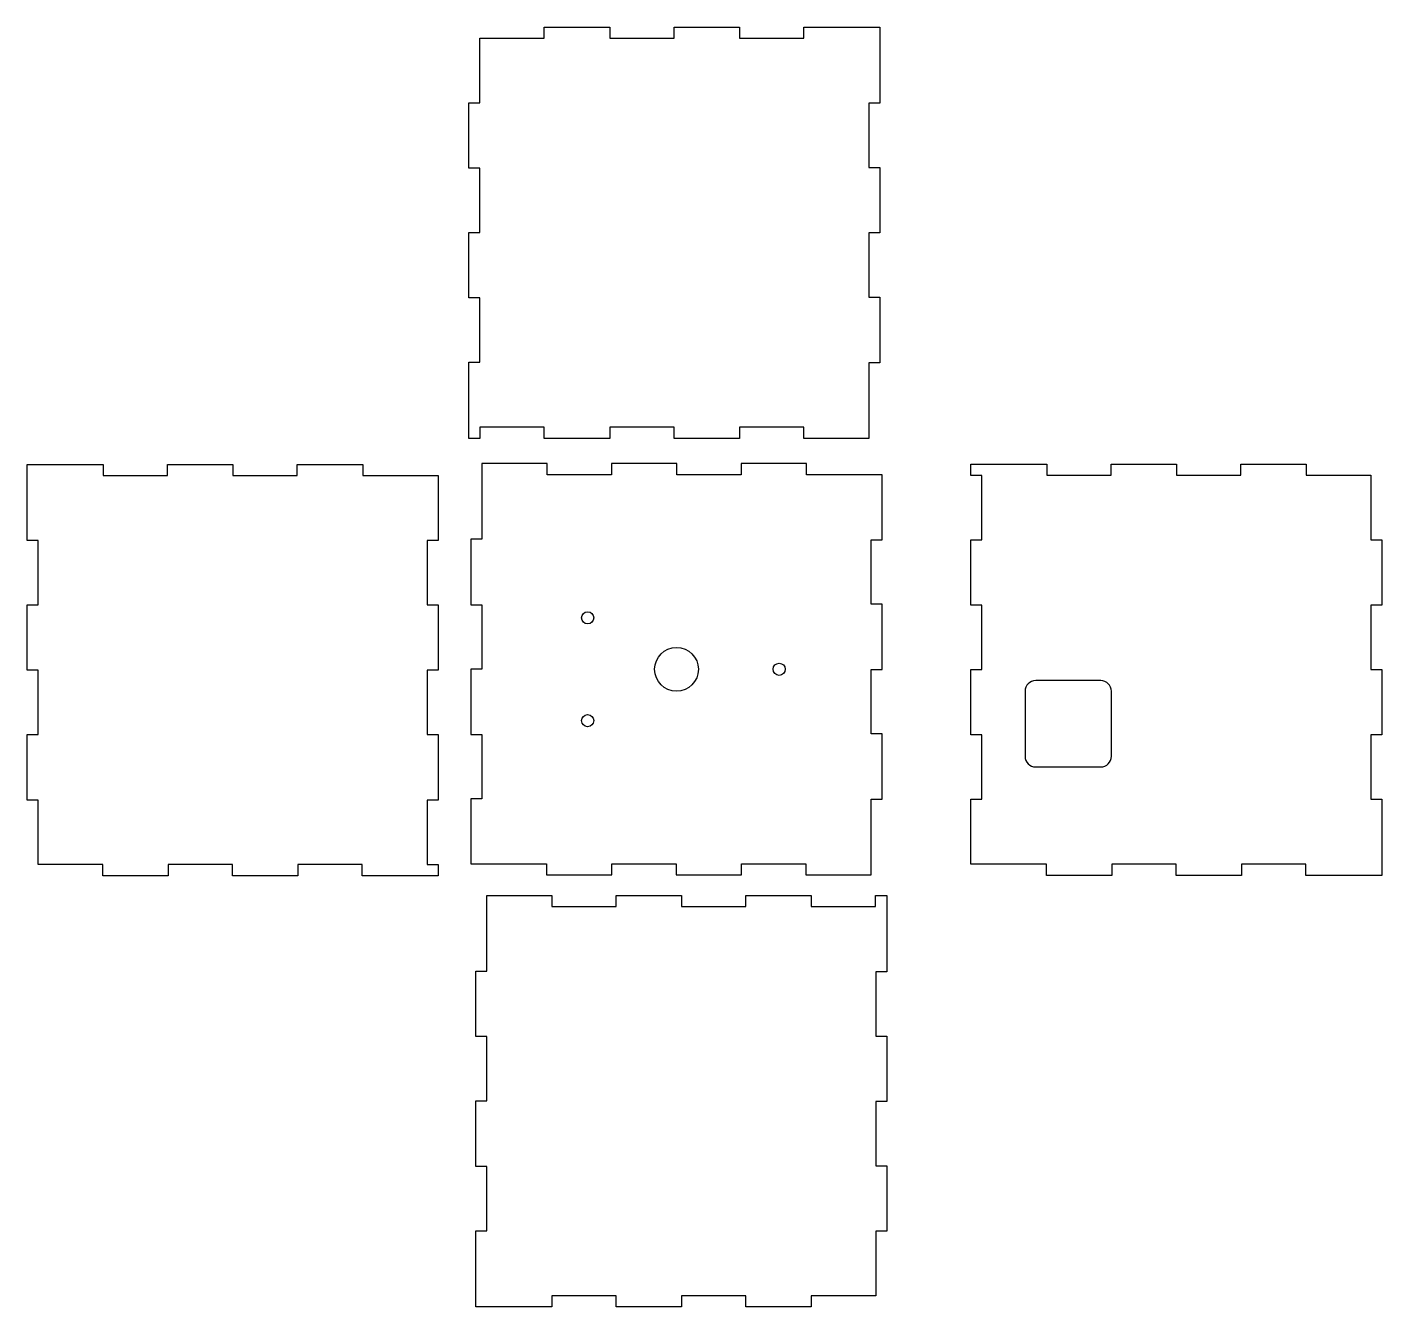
# Model space of a CAD drawing. Header units: inches. Extents: x 6 to 21.7, y -5 to 9.8.
import ezdxf

# ---------------------------------------------------------------- set-up
doc = ezdxf.new("R2010")
doc.units = ezdxf.units.IN
doc.header["$MEASUREMENT"] = 0
doc.layers.add('Default', color=18, linetype='Continuous', true_color=0x000000)
doc.layers.add('Make2D$visible$lines', color=18, linetype='Continuous', true_color=0x000000)

msp = doc.modelspace()

# ---------------------------------------------------------------- linework, layer by layer
at = {"layer": 'Default'}
for p, q in [((12.018, 9.673), (12.018, 9.801)), ((12.018, 9.801), (12.774, 9.801)), ((12.774, 9.801), (12.774, 9.673)), ((13.518, 9.673), (13.518, 9.801)), ((13.518, 9.801), (14.274, 9.801)), ((14.274, 9.801), (14.274, 9.673)), ((15.018, 9.673), (15.018, 9.801)), ((15.018, 9.801), (15.899, 9.801)), ((15.899, 9.801), (15.899, 8.92)), ((11.271, 8.926), (11.271, 9.673)), ((11.271, 9.673), (12.018, 9.673)), ((12.774, 9.673), (13.518, 9.673)), ((14.274, 9.673), (15.018, 9.673)), ((11.143, 8.17), (11.143, 8.926)), ((11.143, 8.926), (11.271, 8.926)), ((15.899, 8.92), (15.771, 8.92)), ((15.771, 8.92), (15.771, 8.176)), ((11.271, 8.17), (11.143, 8.17)), ((11.271, 7.426), (11.271, 8.17)), ((15.771, 8.176), (15.899, 8.176)), ((15.899, 8.176), (15.899, 7.42)), ((11.143, 6.67), (11.143, 7.426)), ((11.143, 7.426), (11.271, 7.426)), ((15.899, 7.42), (15.771, 7.42)), ((15.771, 7.42), (15.771, 6.676)), ((11.271, 6.67), (11.143, 6.67)), ((11.271, 5.926), (11.271, 6.67)), ((15.771, 6.676), (15.899, 6.676)), ((15.899, 6.676), (15.899, 5.92)), ((11.143, 5.045), (11.143, 5.926)), ((11.143, 5.926), (11.271, 5.926)), ((15.899, 5.92), (15.771, 5.92)), ((15.771, 5.92), (15.771, 5.045)), ((12.018, 5.173), (11.274, 5.173)), ((11.274, 5.173), (11.274, 5.045)), ((12.018, 5.045), (12.018, 5.173)), ((13.518, 5.173), (12.774, 5.173)), ((12.774, 5.173), (12.774, 5.045)), ((13.518, 5.045), (13.518, 5.173)), ((15.018, 5.173), (14.274, 5.173)), ((14.274, 5.173), (14.274, 5.045)), ((15.018, 5.045), (15.018, 5.173)), ((11.274, 5.045), (11.143, 5.045)), ((12.774, 5.045), (12.018, 5.045)), ((14.274, 5.045), (13.518, 5.045)), ((15.771, 5.045), (15.018, 5.045)), ((6.036, 3.863), (6.036, 4.744)), ((6.036, 4.744), (6.917, 4.744)), ((6.917, 4.744), (6.917, 4.616)), ((7.661, 4.616), (7.661, 4.744)), ((7.661, 4.744), (8.417, 4.744)), ((8.417, 4.744), (8.417, 4.616)), ((9.161, 4.616), (9.161, 4.744)), ((9.161, 4.744), (9.917, 4.744)), ((9.917, 4.744), (9.917, 4.616)), ((16.95, 4.617), (16.95, 4.748)), ((16.95, 4.748), (17.831, 4.748)), ((17.831, 4.748), (17.831, 4.62)), ((18.575, 4.62), (18.575, 4.748)), ((18.575, 4.748), (19.331, 4.748)), ((19.331, 4.748), (19.331, 4.62)), ((20.075, 4.62), (20.075, 4.748)), ((20.075, 4.748), (20.831, 4.748)), ((20.831, 4.748), (20.831, 4.62)), ((6.917, 4.616), (7.661, 4.616)), ((8.417, 4.616), (9.161, 4.616)), ((9.917, 4.616), (10.792, 4.616)), ((10.792, 4.616), (10.792, 3.863)), ((17.078, 4.617), (16.95, 4.617)), ((17.078, 3.873), (17.078, 4.617)), ((17.831, 4.62), (18.575, 4.62)), ((19.331, 4.62), (20.075, 4.62)), ((20.831, 4.62), (21.578, 4.62)), ((21.578, 4.62), (21.578, 3.873)), ((6.164, 3.863), (6.036, 3.863)), ((6.164, 3.119), (6.164, 3.863)), ((10.792, 3.863), (10.664, 3.863)), ((10.664, 3.863), (10.664, 3.119)), ((16.95, 3.117), (16.95, 3.873)), ((16.95, 3.873), (17.078, 3.873)), ((21.578, 3.873), (21.706, 3.873)), ((21.706, 3.873), (21.706, 3.117)), ((6.036, 2.363), (6.036, 3.119)), ((6.036, 3.119), (6.164, 3.119)), ((10.664, 3.119), (10.792, 3.119)), ((10.792, 3.119), (10.792, 2.363)), ((17.078, 3.117), (16.95, 3.117)), ((17.078, 2.373), (17.078, 3.117)), ((21.706, 3.117), (21.578, 3.117)), ((21.578, 3.117), (21.578, 2.373)), ((6.164, 2.363), (6.036, 2.363)), ((6.164, 1.619), (6.164, 2.363)), ((10.792, 2.363), (10.664, 2.363)), ((10.664, 2.363), (10.664, 1.619)), ((16.95, 1.617), (16.95, 2.373)), ((16.95, 2.373), (17.078, 2.373)), ((21.578, 2.373), (21.706, 2.373)), ((21.706, 2.373), (21.706, 1.617)), ((6.036, 0.863), (6.036, 1.619)), ((6.036, 1.619), (6.164, 1.619)), ((10.664, 1.619), (10.792, 1.619)), ((10.792, 1.619), (10.792, 0.863)), ((17.078, 1.617), (16.95, 1.617)), ((17.078, 0.873), (17.078, 1.617)), ((21.706, 1.617), (21.578, 1.617)), ((21.578, 1.617), (21.578, 0.873)), ((6.164, 0.863), (6.036, 0.863)), ((6.164, 0.116), (6.164, 0.863)), ((10.664, 0.863), (10.664, 0.119)), ((10.792, 0.863), (10.664, 0.863)), ((16.95, 0.12), (16.95, 0.873)), ((16.95, 0.873), (17.078, 0.873)), ((21.578, 0.873), (21.706, 0.873)), ((21.706, 0.873), (21.706, -0.008)), ((6.911, 0.116), (6.164, 0.116)), ((6.911, -0.012), (6.911, 0.116)), ((8.411, 0.116), (7.667, 0.116)), ((7.667, 0.116), (7.667, -0.012)), ((8.411, -0.012), (8.411, 0.116)), ((9.911, 0.116), (9.167, 0.116)), ((9.167, 0.116), (9.167, -0.012)), ((9.911, -0.012), (9.911, 0.116)), ((10.664, 0.119), (10.792, 0.119)), ((10.792, 0.119), (10.792, -0.012)), ((17.825, 0.12), (16.95, 0.12)), ((17.825, -0.008), (17.825, 0.12)), ((19.325, 0.12), (18.581, 0.12)), ((18.581, 0.12), (18.581, -0.008)), ((19.325, -0.008), (19.325, 0.12)), ((20.825, 0.12), (20.081, 0.12)), ((20.081, 0.12), (20.081, -0.008)), ((20.825, -0.008), (20.825, 0.12)), ((7.667, -0.012), (6.911, -0.012)), ((9.167, -0.012), (8.411, -0.012)), ((10.792, -0.012), (9.911, -0.012)), ((18.581, -0.008), (17.825, -0.008)), ((20.081, -0.008), (19.325, -0.008)), ((21.706, -0.008), (20.825, -0.008)), ((11.353, -1.117), (11.353, -0.242)), ((11.353, -0.242), (12.106, -0.242)), ((12.106, -0.242), (12.106, -0.37)), ((12.85, -0.37), (12.85, -0.242)), ((12.85, -0.242), (13.606, -0.242)), ((13.606, -0.242), (13.606, -0.37)), ((14.35, -0.37), (14.35, -0.242)), ((14.35, -0.242), (15.106, -0.242)), ((15.106, -0.242), (15.106, -0.37)), ((15.85, -0.37), (15.85, -0.242)), ((15.85, -0.242), (15.981, -0.242)), ((15.981, -0.242), (15.981, -1.123)), ((12.106, -0.37), (12.85, -0.37)), ((13.606, -0.37), (14.35, -0.37)), ((15.106, -0.37), (15.85, -0.37)), ((11.225, -1.873), (11.225, -1.117)), ((11.225, -1.117), (11.353, -1.117)), ((15.981, -1.123), (15.853, -1.123)), ((15.853, -1.123), (15.853, -1.867)), ((11.353, -1.873), (11.225, -1.873)), ((11.353, -2.617), (11.353, -1.873)), ((15.853, -1.867), (15.981, -1.867)), ((15.981, -1.867), (15.981, -2.623)), ((11.225, -3.373), (11.225, -2.617)), ((11.225, -2.617), (11.353, -2.617)), ((15.981, -2.623), (15.853, -2.623)), ((15.853, -2.623), (15.853, -3.367)), ((11.353, -3.373), (11.225, -3.373)), ((11.353, -4.117), (11.353, -3.373)), ((15.853, -3.367), (15.981, -3.367)), ((15.981, -3.367), (15.981, -4.123)), ((11.225, -4.998), (11.225, -4.117)), ((11.225, -4.117), (11.353, -4.117)), ((15.981, -4.123), (15.853, -4.123)), ((15.853, -4.123), (15.853, -4.87)), ((12.106, -4.998), (11.225, -4.998)), ((12.85, -4.87), (12.106, -4.87)), ((12.106, -4.87), (12.106, -4.998)), ((12.85, -4.998), (12.85, -4.87)), ((13.606, -4.998), (12.85, -4.998)), ((14.35, -4.87), (13.606, -4.87)), ((13.606, -4.87), (13.606, -4.998)), ((14.35, -4.998), (14.35, -4.87)), ((15.106, -4.998), (14.35, -4.998)), ((15.853, -4.87), (15.106, -4.87)), ((15.106, -4.87), (15.106, -4.998))]:
    msp.add_line(p, q, dxfattribs=at)
for points in [[(18.453, 2.245), (17.703, 2.245)], [(17.578, 2.12), (17.578, 1.37)], [(18.578, 1.37), (18.578, 2.12)], [(17.703, 1.245), (18.453, 1.245)]]:
    msp.add_lwpolyline(points, dxfattribs=at)
for centre, radius in [((12.519, 2.969), 0.0703), ((13.547, 2.375), 0.253), ((14.735, 2.375), 0.0703), ((12.519, 1.781), 0.0703)]:
    msp.add_circle(centre, radius, dxfattribs=at)
for centre, start, end in [((17.703, 2.12), 90, 180), ((18.453, 2.12), 0, 90), ((17.703, 1.37), 180, 270), ((18.453, 1.37), 270, 360)]:
    msp.add_arc(centre, 0.125, start, end, dxfattribs=at)
at = {"layer": 'Make2D$visible$lines'}
for p, q in [((11.297, 4.753), (11.297, 3.878)), ((15.925, 4.625), (15.05, 4.625)), ((15.797, -0.003), (15.797, 0.872)), ((11.169, 0.125), (12.044, 0.125))]:
    msp.add_line(p, q, dxfattribs=at)
for points in [[(12.05, 4.625), (12.05, 4.753), (11.297, 4.753)], [(13.55, 4.625), (13.55, 4.753), (12.794, 4.753), (12.794, 4.625)], [(15.05, 4.625), (15.05, 4.753), (14.294, 4.753), (14.294, 4.625)], [(15.797, 3.872), (15.925, 3.872), (15.925, 4.625)], [(11.297, 3.878), (11.169, 3.878), (11.169, 3.122), (11.297, 3.122)], [(15.797, 2.372), (15.925, 2.372), (15.925, 3.128), (15.797, 3.128)], [(11.297, 2.378), (11.169, 2.378), (11.169, 1.622), (11.297, 1.622)], [(15.797, 0.872), (15.925, 0.872), (15.925, 1.628), (15.797, 1.628)], [(11.297, 0.878), (11.169, 0.878), (11.169, 0.125)], [(12.044, 0.125), (12.044, -0.003), (12.8, -0.003), (12.8, 0.125)], [(13.544, 0.125), (13.544, -0.003), (14.3, -0.003), (14.3, 0.125)], [(15.044, 0.125), (15.044, -0.003), (15.797, -0.003)]]:
    msp.add_lwpolyline(points, dxfattribs=at)
for points in [[(12.794, 4.625), (12.422, 4.625), (12.05, 4.625)], [(14.294, 4.625), (13.922, 4.625), (13.55, 4.625)], [(15.797, 3.128), (15.797, 3.5), (15.797, 3.872)], [(11.297, 3.122), (11.297, 2.75), (11.297, 2.378)], [(15.797, 1.628), (15.797, 2), (15.797, 2.372)], [(11.297, 1.622), (11.297, 1.25), (11.297, 0.878)], [(12.8, 0.125), (13.172, 0.125), (13.544, 0.125)], [(14.3, 0.125), (14.672, 0.125), (15.044, 0.125)]]:
    msp.add_open_spline(points, degree=2, dxfattribs=at)

doc.saveas('drawing.dxf')
